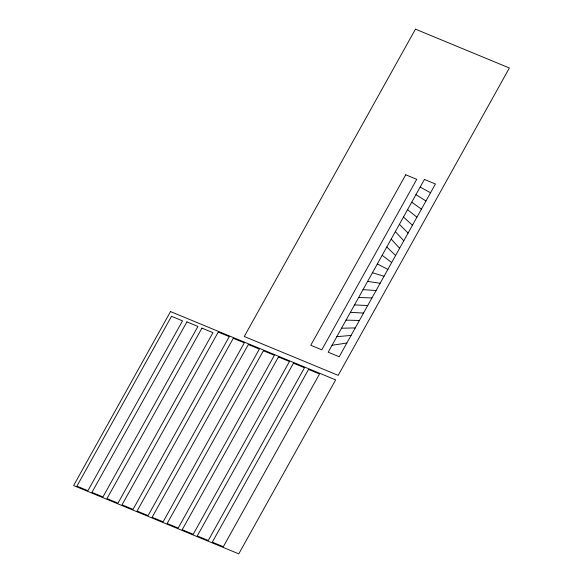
<?xml version="1.0" encoding="UTF-8"?>
<svg xmlns="http://www.w3.org/2000/svg" width="583" height="583" viewBox="0 0 583 583"><rect width="100%" height="100%" fill="white"/><g stroke="black" fill="none" stroke-linecap="round" stroke-linejoin="round"><path stroke-width="0.87" d="M332.048 345.26L346.834 343.037M336.836 336.668L351.068 335.436M341.536 328.229L355.251 327.93M346.062 320.103L359.383 320.497M358.669 297.468L371.939 297.964M354.522 304.916L367.72 305.536M350.376 312.357L363.53 313.064M363.012 289.664L376.093 290.502M367.625 281.392L380.123 283.272M372.442 272.735L384.022 276.276M377.332 263.953L387.848 269.404M420.161 187.063L430.531 192.776M415.934 194.656L425.969 200.967M411.736 202.199L421.422 209.122M382.156 255.303L391.681 262.525M407.575 209.661L416.911 217.219M403.48 217.029L412.451 225.227M386.784 246.988L395.587 255.5M399.421 224.309L408.071 233.098M391.178 239.11L399.625 248.263M395.354 231.604L403.786 240.786M170.52 311.577L73.618 485.544L238.76 553.85L335.655 379.89L170.52 311.577M171.511 316.292L76.898 486.149L87.909 490.704L182.515 320.847L171.511 316.292M186.903 321.889L91.939 492.373L102.951 496.927L197.907 326.444L186.903 321.889M201.944 328.112L106.988 498.596L117.992 503.151L212.955 332.667L201.944 328.112M218.253 332.077L122.029 504.82L133.041 509.374L229.265 336.624L218.253 332.077M233.295 338.3L137.078 511.043L148.089 515.598L244.306 342.848L233.295 338.3M415.453 29.15L244.255 336.5L338.184 375.35L509.382 68L415.453 29.15M248.343 344.524L152.119 517.267L163.131 521.821L259.355 349.071L248.343 344.524M263.392 350.747L167.168 523.49L178.179 528.045L274.396 355.295L263.392 350.747M278.434 356.971L182.209 529.714L193.228 534.268L289.445 361.526L278.434 356.971M293.482 363.194L197.258 535.937L208.269 540.492L304.494 367.749L293.482 363.194M405.732 174.783L310.768 345.267L321.78 349.822L416.736 179.338L405.732 174.783M308.531 369.418L212.307 542.161L223.318 546.716L319.535 373.973L308.531 369.418M424.409 179.447L328.185 352.19L339.197 356.745L435.414 183.995L424.409 179.447"/></g></svg>
